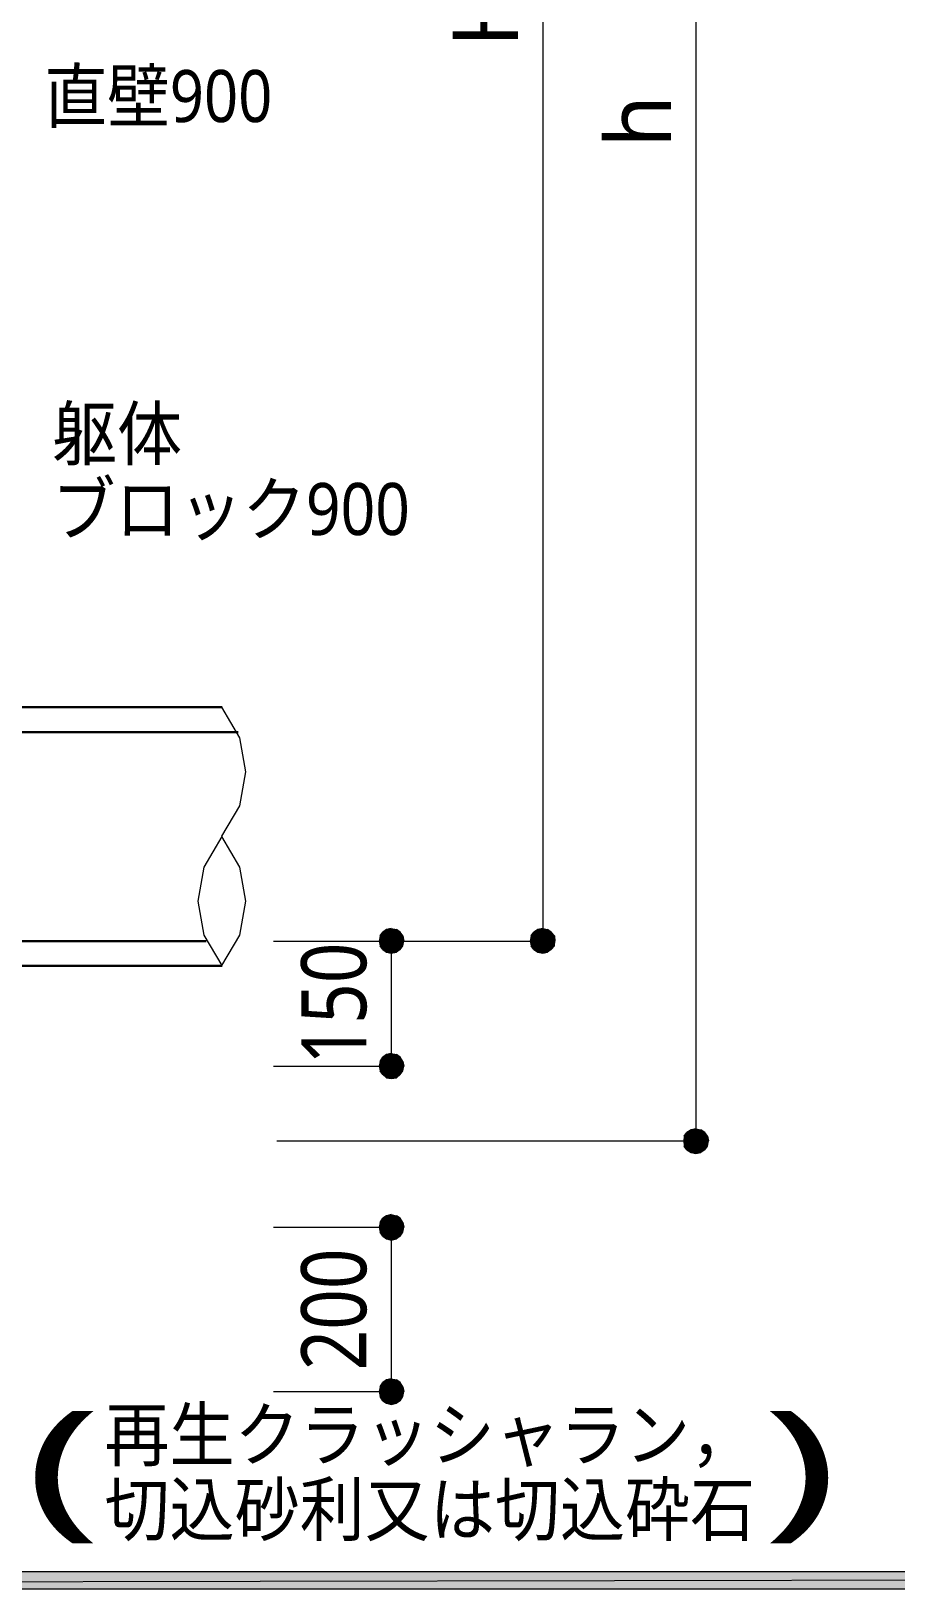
# Model space of a CAD drawing. Header units: millimetres. Extents: x 0 to 420, y 0 to 297.
# Drawn here: x 172.7 to 207.3, y 165.6 to 227.8 of the extents above; entities that cross this region are included whole.
import ezdxf
from ezdxf.enums import TextEntityAlignment as Align

# ---------------------------------------------------------------- set-up
doc = ezdxf.new("R2010")
doc.units = ezdxf.units.MM
doc.styles.add('kst32b', font='NotoSansJP-Variable.ttf')

msp = doc.modelspace()

# ---------------------------------------------------------------- hatches: boundary and pattern name
h = msp.add_hatch(color=7)
h.paths.add_polyline_path([(186.923, 191.961), (186.775, 191.855), (187.113, 191.495), (186.923, 191.961)])
h.paths.add_polyline_path([(186.775, 191.855), (187.113, 191.495), (186.669, 191.706), (186.775, 191.855)])
h.paths.add_polyline_path([(187.113, 191.495), (186.669, 191.706), (186.627, 191.495), (187.113, 191.495)])
h = msp.add_hatch(color=7)
h.paths.add_polyline_path([(187.473, 191.855), (187.325, 191.961), (187.113, 191.495), (187.473, 191.855)])
h.paths.add_polyline_path([(187.325, 191.961), (187.113, 191.495), (187.113, 192.003), (187.325, 191.961)])
h.paths.add_polyline_path([(187.113, 191.495), (187.113, 192.003), (186.923, 191.961), (187.113, 191.495)])
h = msp.add_hatch(color=7)
h.paths.add_polyline_path([(187.579, 191.304), (187.621, 191.495), (187.113, 191.495), (187.579, 191.304)])
h.paths.add_polyline_path([(187.621, 191.495), (187.113, 191.495), (187.579, 191.706), (187.621, 191.495)])
h.paths.add_polyline_path([(187.113, 191.495), (187.579, 191.706), (187.473, 191.855), (187.113, 191.495)])
h = msp.add_hatch(color=7)
h.paths.add_polyline_path([(192.977, 191.961), (192.807, 191.855), (193.167, 191.495), (192.977, 191.961)])
h.paths.add_polyline_path([(192.807, 191.855), (193.167, 191.495), (192.701, 191.706), (192.807, 191.855)])
h.paths.add_polyline_path([(193.167, 191.495), (192.701, 191.706), (192.659, 191.495), (193.167, 191.495)])
h = msp.add_hatch(color=7)
h.paths.add_polyline_path([(193.506, 191.855), (193.358, 191.961), (193.167, 191.495), (193.506, 191.855)])
h.paths.add_polyline_path([(193.358, 191.961), (193.167, 191.495), (193.167, 192.003), (193.358, 191.961)])
h.paths.add_polyline_path([(193.167, 191.495), (193.167, 192.003), (192.977, 191.961), (193.167, 191.495)])
h = msp.add_hatch(color=7)
h.paths.add_polyline_path([(193.633, 191.304), (193.654, 191.495), (193.167, 191.495), (193.633, 191.304)])
h.paths.add_polyline_path([(193.654, 191.495), (193.167, 191.495), (193.633, 191.706), (193.654, 191.495)])
h.paths.add_polyline_path([(193.167, 191.495), (193.633, 191.706), (193.506, 191.855), (193.167, 191.495)])
h = msp.add_hatch(color=7)
h.paths.add_polyline_path([(186.627, 191.495), (186.669, 191.304), (187.113, 191.495), (186.627, 191.495)])
h.paths.add_polyline_path([(186.669, 191.304), (187.113, 191.495), (186.775, 191.156), (186.669, 191.304)])
h.paths.add_polyline_path([(187.113, 191.495), (186.775, 191.156), (186.923, 191.05), (187.113, 191.495)])
for points in [[(186.923, 191.05), (187.113, 191.008), (187.113, 191.495), (186.923, 191.05)], [(192.977, 191.05), (193.167, 191.008), (193.167, 191.495), (192.977, 191.05)], [(186.923, 186.034), (187.113, 186.013), (187.113, 186.499), (186.923, 186.034)], [(199.094, 183.049), (199.284, 183.007), (199.284, 183.515), (199.094, 183.049)], [(186.923, 179.599), (187.113, 179.557), (187.113, 180.065), (186.923, 179.599)], [(186.923, 173.037), (187.113, 172.995), (187.113, 173.503), (186.923, 173.037)]]:
    msp.add_hatch(color=7).paths.add_polyline_path(points)
h = msp.add_hatch(color=7)
h.paths.add_polyline_path([(187.113, 191.008), (187.325, 191.05), (187.113, 191.495), (187.113, 191.008)])
h.paths.add_polyline_path([(187.325, 191.05), (187.113, 191.495), (187.473, 191.156), (187.325, 191.05)])
h.paths.add_polyline_path([(187.113, 191.495), (187.473, 191.156), (187.579, 191.304), (187.113, 191.495)])
h = msp.add_hatch(color=7)
h.paths.add_polyline_path([(192.659, 191.495), (192.701, 191.304), (193.167, 191.495), (192.659, 191.495)])
h.paths.add_polyline_path([(192.701, 191.304), (193.167, 191.495), (192.807, 191.156), (192.701, 191.304)])
h.paths.add_polyline_path([(193.167, 191.495), (192.807, 191.156), (192.977, 191.05), (193.167, 191.495)])
h = msp.add_hatch(color=7)
h.paths.add_polyline_path([(193.167, 191.008), (193.358, 191.05), (193.167, 191.495), (193.167, 191.008)])
h.paths.add_polyline_path([(193.358, 191.05), (193.167, 191.495), (193.506, 191.156), (193.358, 191.05)])
h.paths.add_polyline_path([(193.167, 191.495), (193.506, 191.156), (193.633, 191.304), (193.167, 191.495)])
h = msp.add_hatch(color=7)
h.paths.add_polyline_path([(186.923, 186.965), (186.775, 186.859), (187.113, 186.499), (186.923, 186.965)])
h.paths.add_polyline_path([(186.775, 186.859), (187.113, 186.499), (186.669, 186.69), (186.775, 186.859)])
h.paths.add_polyline_path([(187.113, 186.499), (186.669, 186.69), (186.627, 186.499), (187.113, 186.499)])
h = msp.add_hatch(color=7)
h.paths.add_polyline_path([(187.473, 186.859), (187.325, 186.965), (187.113, 186.499), (187.473, 186.859)])
h.paths.add_polyline_path([(187.325, 186.965), (187.113, 186.499), (187.113, 187.007), (187.325, 186.965)])
h.paths.add_polyline_path([(187.113, 186.499), (187.113, 187.007), (186.923, 186.965), (187.113, 186.499)])
h = msp.add_hatch(color=7)
h.paths.add_polyline_path([(187.579, 186.309), (187.621, 186.499), (187.113, 186.499), (187.579, 186.309)])
h.paths.add_polyline_path([(187.621, 186.499), (187.113, 186.499), (187.579, 186.69), (187.621, 186.499)])
h.paths.add_polyline_path([(187.113, 186.499), (187.579, 186.69), (187.473, 186.859), (187.113, 186.499)])
h = msp.add_hatch(color=7)
h.paths.add_polyline_path([(186.627, 186.499), (186.669, 186.309), (187.113, 186.499), (186.627, 186.499)])
h.paths.add_polyline_path([(186.669, 186.309), (187.113, 186.499), (186.775, 186.161), (186.669, 186.309)])
h.paths.add_polyline_path([(187.113, 186.499), (186.775, 186.161), (186.923, 186.034), (187.113, 186.499)])
h = msp.add_hatch(color=7)
h.paths.add_polyline_path([(187.113, 186.013), (187.325, 186.034), (187.113, 186.499), (187.113, 186.013)])
h.paths.add_polyline_path([(187.325, 186.034), (187.113, 186.499), (187.473, 186.161), (187.325, 186.034)])
h.paths.add_polyline_path([(187.113, 186.499), (187.473, 186.161), (187.579, 186.309), (187.113, 186.499)])
h = msp.add_hatch(color=7)
h.paths.add_polyline_path([(199.094, 183.959), (198.924, 183.854), (199.284, 183.515), (199.094, 183.959)])
h.paths.add_polyline_path([(198.924, 183.854), (199.284, 183.515), (198.819, 183.705), (198.924, 183.854)])
h.paths.add_polyline_path([(199.284, 183.515), (198.819, 183.705), (198.797, 183.515), (199.284, 183.515)])
h = msp.add_hatch(color=7)
h.paths.add_polyline_path([(198.797, 183.515), (198.819, 183.303), (199.284, 183.515), (198.797, 183.515)])
h.paths.add_polyline_path([(198.819, 183.303), (199.284, 183.515), (198.924, 183.155), (198.819, 183.303)])
h.paths.add_polyline_path([(199.284, 183.515), (198.924, 183.155), (199.094, 183.049), (199.284, 183.515)])
h = msp.add_hatch(color=7)
h.paths.add_polyline_path([(199.644, 183.854), (199.475, 183.959), (199.284, 183.515), (199.644, 183.854)])
h.paths.add_polyline_path([(199.475, 183.959), (199.284, 183.515), (199.284, 184.002), (199.475, 183.959)])
h.paths.add_polyline_path([(199.284, 183.515), (199.284, 184.002), (199.094, 183.959), (199.284, 183.515)])
h = msp.add_hatch(color=7)
h.paths.add_polyline_path([(199.75, 183.303), (199.792, 183.515), (199.284, 183.515), (199.75, 183.303)])
h.paths.add_polyline_path([(199.792, 183.515), (199.284, 183.515), (199.75, 183.705), (199.792, 183.515)])
h.paths.add_polyline_path([(199.284, 183.515), (199.75, 183.705), (199.644, 183.854), (199.284, 183.515)])
h = msp.add_hatch(color=7)
h.paths.add_polyline_path([(199.284, 183.007), (199.475, 183.049), (199.284, 183.515), (199.284, 183.007)])
h.paths.add_polyline_path([(199.475, 183.049), (199.284, 183.515), (199.644, 183.155), (199.475, 183.049)])
h.paths.add_polyline_path([(199.284, 183.515), (199.644, 183.155), (199.75, 183.303), (199.284, 183.515)])
h = msp.add_hatch(color=7)
h.paths.add_polyline_path([(186.923, 180.53), (186.775, 180.425), (187.113, 180.065), (186.923, 180.53)])
h.paths.add_polyline_path([(186.775, 180.425), (187.113, 180.065), (186.669, 180.255), (186.775, 180.425)])
h.paths.add_polyline_path([(187.113, 180.065), (186.669, 180.255), (186.627, 180.065), (187.113, 180.065)])
h = msp.add_hatch(color=7)
h.paths.add_polyline_path([(187.473, 180.425), (187.325, 180.53), (187.113, 180.065), (187.473, 180.425)])
h.paths.add_polyline_path([(187.325, 180.53), (187.113, 180.065), (187.113, 180.573), (187.325, 180.53)])
h.paths.add_polyline_path([(187.113, 180.065), (187.113, 180.573), (186.923, 180.53), (187.113, 180.065)])
h = msp.add_hatch(color=7)
h.paths.add_polyline_path([(187.579, 179.874), (187.621, 180.065), (187.113, 180.065), (187.579, 179.874)])
h.paths.add_polyline_path([(187.621, 180.065), (187.113, 180.065), (187.579, 180.255), (187.621, 180.065)])
h.paths.add_polyline_path([(187.113, 180.065), (187.579, 180.255), (187.473, 180.425), (187.113, 180.065)])
h = msp.add_hatch(color=7)
h.paths.add_polyline_path([(186.627, 180.065), (186.669, 179.874), (187.113, 180.065), (186.627, 180.065)])
h.paths.add_polyline_path([(186.669, 179.874), (187.113, 180.065), (186.775, 179.705), (186.669, 179.874)])
h.paths.add_polyline_path([(187.113, 180.065), (186.775, 179.705), (186.923, 179.599), (187.113, 180.065)])
h = msp.add_hatch(color=7)
h.paths.add_polyline_path([(187.113, 179.557), (187.325, 179.599), (187.113, 180.065), (187.113, 179.557)])
h.paths.add_polyline_path([(187.325, 179.599), (187.113, 180.065), (187.473, 179.705), (187.325, 179.599)])
h.paths.add_polyline_path([(187.113, 180.065), (187.473, 179.705), (187.579, 179.874), (187.113, 180.065)])
h = msp.add_hatch(color=7)
h.paths.add_polyline_path([(186.923, 173.969), (186.775, 173.863), (187.113, 173.503), (186.923, 173.969)])
h.paths.add_polyline_path([(186.775, 173.863), (187.113, 173.503), (186.669, 173.694), (186.775, 173.863)])
h.paths.add_polyline_path([(187.113, 173.503), (186.669, 173.694), (186.627, 173.503), (187.113, 173.503)])
h = msp.add_hatch(color=7)
h.paths.add_polyline_path([(187.473, 173.863), (187.325, 173.969), (187.113, 173.503), (187.473, 173.863)])
h.paths.add_polyline_path([(187.325, 173.969), (187.113, 173.503), (187.113, 174.011), (187.325, 173.969)])
h.paths.add_polyline_path([(187.113, 173.503), (187.113, 174.011), (186.923, 173.969), (187.113, 173.503)])
h = msp.add_hatch(color=7)
h.paths.add_polyline_path([(187.579, 173.313), (187.621, 173.503), (187.113, 173.503), (187.579, 173.313)])
h.paths.add_polyline_path([(187.621, 173.503), (187.113, 173.503), (187.579, 173.694), (187.621, 173.503)])
h.paths.add_polyline_path([(187.113, 173.503), (187.579, 173.694), (187.473, 173.863), (187.113, 173.503)])
h = msp.add_hatch(color=7)
h.paths.add_polyline_path([(186.627, 173.503), (186.669, 173.313), (187.113, 173.503), (186.627, 173.503)])
h.paths.add_polyline_path([(186.669, 173.313), (187.113, 173.503), (186.775, 173.143), (186.669, 173.313)])
h.paths.add_polyline_path([(187.113, 173.503), (186.775, 173.143), (186.923, 173.037), (187.113, 173.503)])
h = msp.add_hatch(color=7)
h.paths.add_polyline_path([(187.113, 172.995), (187.325, 173.037), (187.113, 173.503), (187.113, 172.995)])
h.paths.add_polyline_path([(187.325, 173.037), (187.113, 173.503), (187.473, 173.143), (187.325, 173.037)])
h.paths.add_polyline_path([(187.113, 173.503), (187.473, 173.143), (187.579, 173.313), (187.113, 173.503)])
h = msp.add_hatch(color=7)
h.paths.add_polyline_path([(394.166, 165.629), (394.166, 166.328), (26.183, 165.629), (394.166, 165.629)])
h.paths.add_polyline_path([(394.166, 166.328), (26.183, 165.629), (26.183, 166.328), (394.166, 166.328)])

# ---------------------------------------------------------------- linework, layer by layer
at = {"lineweight": 13}
for points in [[(193.167, 264.499), (193.167, 191.495)], [(199.284, 264.499), (199.284, 183.515)], [(180.354, 195.678), (181.074, 196.901), (181.314, 198.258), (181.074, 199.614), (180.354, 200.837)], [(180.347, 195.673), (179.627, 194.45), (179.387, 193.093), (179.627, 191.736), (180.347, 190.513)], [(180.354, 190.513), (181.074, 191.736), (181.314, 193.093), (181.074, 194.45), (180.354, 195.673)], [(182.414, 191.495), (187.113, 191.495)], [(182.414, 191.495), (193.167, 191.495)], [(187.113, 191.495), (187.113, 186.499)], [(182.414, 186.499), (187.113, 186.499)], [(182.541, 183.515), (199.284, 183.515)], [(182.414, 180.065), (187.113, 180.065)], [(187.113, 180.065), (187.113, 173.503)], [(182.414, 173.503), (187.113, 173.503)]]:
    msp.add_lwpolyline(points, dxfattribs=at)
at = {"lineweight": 30}
for points in [[(180.361, 200.829), (168.698, 200.829)], [(180.996, 199.834), (168.698, 199.834)], [(179.726, 191.495), (168.698, 191.495)], [(180.361, 190.5), (168.698, 190.5)]]:
    msp.add_lwpolyline(points, dxfattribs=at)
at = {"lineweight": 0}
for points in [[(187.113, 191.495), (186.669, 191.706), (186.627, 191.495)], [(186.775, 191.855), (187.113, 191.495), (186.669, 191.706)], [(186.923, 191.961), (186.775, 191.855), (187.113, 191.495)], [(187.113, 191.495), (187.113, 192.003), (186.923, 191.961)], [(187.325, 191.961), (187.113, 191.495), (187.113, 192.003)], [(187.473, 191.855), (187.325, 191.961), (187.113, 191.495)], [(187.113, 191.495), (187.579, 191.706), (187.473, 191.855)], [(187.621, 191.495), (187.113, 191.495), (187.579, 191.706)], [(193.167, 191.495), (192.701, 191.706), (192.659, 191.495)], [(192.807, 191.855), (193.167, 191.495), (192.701, 191.706)], [(192.977, 191.961), (192.807, 191.855), (193.167, 191.495)], [(193.167, 191.495), (193.167, 192.003), (192.977, 191.961)], [(193.358, 191.961), (193.167, 191.495), (193.167, 192.003)], [(193.506, 191.855), (193.358, 191.961), (193.167, 191.495)], [(193.167, 191.495), (193.633, 191.706), (193.506, 191.855)], [(193.654, 191.495), (193.167, 191.495), (193.633, 191.706)], [(186.627, 191.495), (186.669, 191.304), (187.113, 191.495)], [(186.669, 191.304), (187.113, 191.495), (186.775, 191.156)], [(187.113, 191.495), (186.775, 191.156), (186.923, 191.05)], [(186.923, 191.05), (187.113, 191.008), (187.113, 191.495)], [(187.113, 191.008), (187.325, 191.05), (187.113, 191.495)], [(187.325, 191.05), (187.113, 191.495), (187.473, 191.156)], [(187.113, 191.495), (187.473, 191.156), (187.579, 191.304)], [(187.579, 191.304), (187.621, 191.495), (187.113, 191.495)], [(192.659, 191.495), (192.701, 191.304), (193.167, 191.495)], [(192.701, 191.304), (193.167, 191.495), (192.807, 191.156)], [(193.167, 191.495), (192.807, 191.156), (192.977, 191.05)], [(192.977, 191.05), (193.167, 191.008), (193.167, 191.495)], [(193.167, 191.008), (193.358, 191.05), (193.167, 191.495)], [(193.358, 191.05), (193.167, 191.495), (193.506, 191.156)], [(193.167, 191.495), (193.506, 191.156), (193.633, 191.304)], [(193.633, 191.304), (193.654, 191.495), (193.167, 191.495)], [(187.113, 186.499), (186.669, 186.69), (186.627, 186.499)], [(186.775, 186.859), (187.113, 186.499), (186.669, 186.69)], [(186.923, 186.965), (186.775, 186.859), (187.113, 186.499)], [(187.113, 186.499), (187.113, 187.007), (186.923, 186.965)], [(187.325, 186.965), (187.113, 186.499), (187.113, 187.007)], [(187.473, 186.859), (187.325, 186.965), (187.113, 186.499)], [(187.113, 186.499), (187.579, 186.69), (187.473, 186.859)], [(187.621, 186.499), (187.113, 186.499), (187.579, 186.69)], [(186.627, 186.499), (186.669, 186.309), (187.113, 186.499)], [(186.669, 186.309), (187.113, 186.499), (186.775, 186.161)], [(187.113, 186.499), (186.775, 186.161), (186.923, 186.034)], [(186.923, 186.034), (187.113, 186.013), (187.113, 186.499)], [(187.113, 186.013), (187.325, 186.034), (187.113, 186.499)], [(187.325, 186.034), (187.113, 186.499), (187.473, 186.161)], [(187.113, 186.499), (187.473, 186.161), (187.579, 186.309)], [(187.579, 186.309), (187.621, 186.499), (187.113, 186.499)], [(199.284, 183.515), (198.819, 183.705), (198.797, 183.515)], [(198.797, 183.515), (198.819, 183.303), (199.284, 183.515)], [(198.924, 183.854), (199.284, 183.515), (198.819, 183.705)], [(198.819, 183.303), (199.284, 183.515), (198.924, 183.155)], [(199.094, 183.959), (198.924, 183.854), (199.284, 183.515)], [(199.284, 183.515), (198.924, 183.155), (199.094, 183.049)], [(199.284, 183.515), (199.284, 184.002), (199.094, 183.959)], [(199.094, 183.049), (199.284, 183.007), (199.284, 183.515)], [(199.475, 183.959), (199.284, 183.515), (199.284, 184.002)], [(199.644, 183.854), (199.475, 183.959), (199.284, 183.515)], [(199.284, 183.515), (199.75, 183.705), (199.644, 183.854)], [(199.792, 183.515), (199.284, 183.515), (199.75, 183.705)], [(199.284, 183.007), (199.475, 183.049), (199.284, 183.515)], [(199.475, 183.049), (199.284, 183.515), (199.644, 183.155)], [(199.284, 183.515), (199.644, 183.155), (199.75, 183.303)], [(199.75, 183.303), (199.792, 183.515), (199.284, 183.515)], [(186.775, 180.425), (187.113, 180.065), (186.669, 180.255)], [(186.923, 180.53), (186.775, 180.425), (187.113, 180.065)], [(187.113, 180.065), (187.113, 180.573), (186.923, 180.53)], [(187.325, 180.53), (187.113, 180.065), (187.113, 180.573)], [(187.473, 180.425), (187.325, 180.53), (187.113, 180.065)], [(187.113, 180.065), (187.579, 180.255), (187.473, 180.425)], [(187.113, 180.065), (186.669, 180.255), (186.627, 180.065)], [(186.627, 180.065), (186.669, 179.874), (187.113, 180.065)], [(186.669, 179.874), (187.113, 180.065), (186.775, 179.705)], [(187.113, 180.065), (186.775, 179.705), (186.923, 179.599)], [(186.923, 179.599), (187.113, 179.557), (187.113, 180.065)], [(187.621, 180.065), (187.113, 180.065), (187.579, 180.255)], [(187.113, 179.557), (187.325, 179.599), (187.113, 180.065)], [(187.325, 179.599), (187.113, 180.065), (187.473, 179.705)], [(187.113, 180.065), (187.473, 179.705), (187.579, 179.874)], [(187.579, 179.874), (187.621, 180.065), (187.113, 180.065)], [(187.113, 173.503), (186.669, 173.694), (186.627, 173.503)], [(186.775, 173.863), (187.113, 173.503), (186.669, 173.694)], [(186.923, 173.969), (186.775, 173.863), (187.113, 173.503)], [(187.113, 173.503), (187.113, 174.011), (186.923, 173.969)], [(187.325, 173.969), (187.113, 173.503), (187.113, 174.011)], [(187.473, 173.863), (187.325, 173.969), (187.113, 173.503)], [(187.113, 173.503), (187.579, 173.694), (187.473, 173.863)], [(187.621, 173.503), (187.113, 173.503), (187.579, 173.694)], [(186.627, 173.503), (186.669, 173.313), (187.113, 173.503)], [(186.669, 173.313), (187.113, 173.503), (186.775, 173.143)], [(187.113, 173.503), (186.775, 173.143), (186.923, 173.037)], [(186.923, 173.037), (187.113, 172.995), (187.113, 173.503)], [(187.113, 172.995), (187.325, 173.037), (187.113, 173.503)], [(187.325, 173.037), (187.113, 173.503), (187.473, 173.143)], [(187.113, 173.503), (187.473, 173.143), (187.579, 173.313)], [(187.579, 173.313), (187.621, 173.503), (187.113, 173.503)], [(394.166, 165.629), (394.166, 166.328), (26.183, 165.629)], [(394.166, 166.328), (26.183, 165.629), (26.183, 166.328)]]:
    msp.add_lwpolyline(points, close=True, dxfattribs=at)

# ---------------------------------------------------------------- texts
at = {"style": 'kst32b'}
for s, p in [('H', (192.172, 227.182)), ('h', (198.289, 223.181))]:
    msp.add_text(s, height=2.599, rotation=90, dxfattribs=at).set_placement(p)
for s, height, p, p2 in [('直壁900', 2.0791, (173.27, 224.197), (182.367, 224.197)), ('躯体', 2.0791, (173.567, 210.714), (178.764, 210.714)), ('ブロック900', 2.0791, (173.567, 207.708), (187.861, 207.708)), ('150', 2.5989, (186.119, 186.563), (186.119, 191.436)), ('200', 2.5989, (186.119, 174.35), (186.119, 179.223)), ('再生クラッシャラン，', 2.0791, (175.662, 170.751), (201.651, 170.751)), ('(          )', 4.33151, (172.487, 168.402), (204.974, 168.402)), ('切込砂利又は切込砕石', 2.0791, (175.662, 167.767), (201.651, 167.767))]:
    msp.add_text(s, height=height, dxfattribs=at).set_placement(p, p2, align=Align.FIT)

doc.saveas('drawing.dxf')
